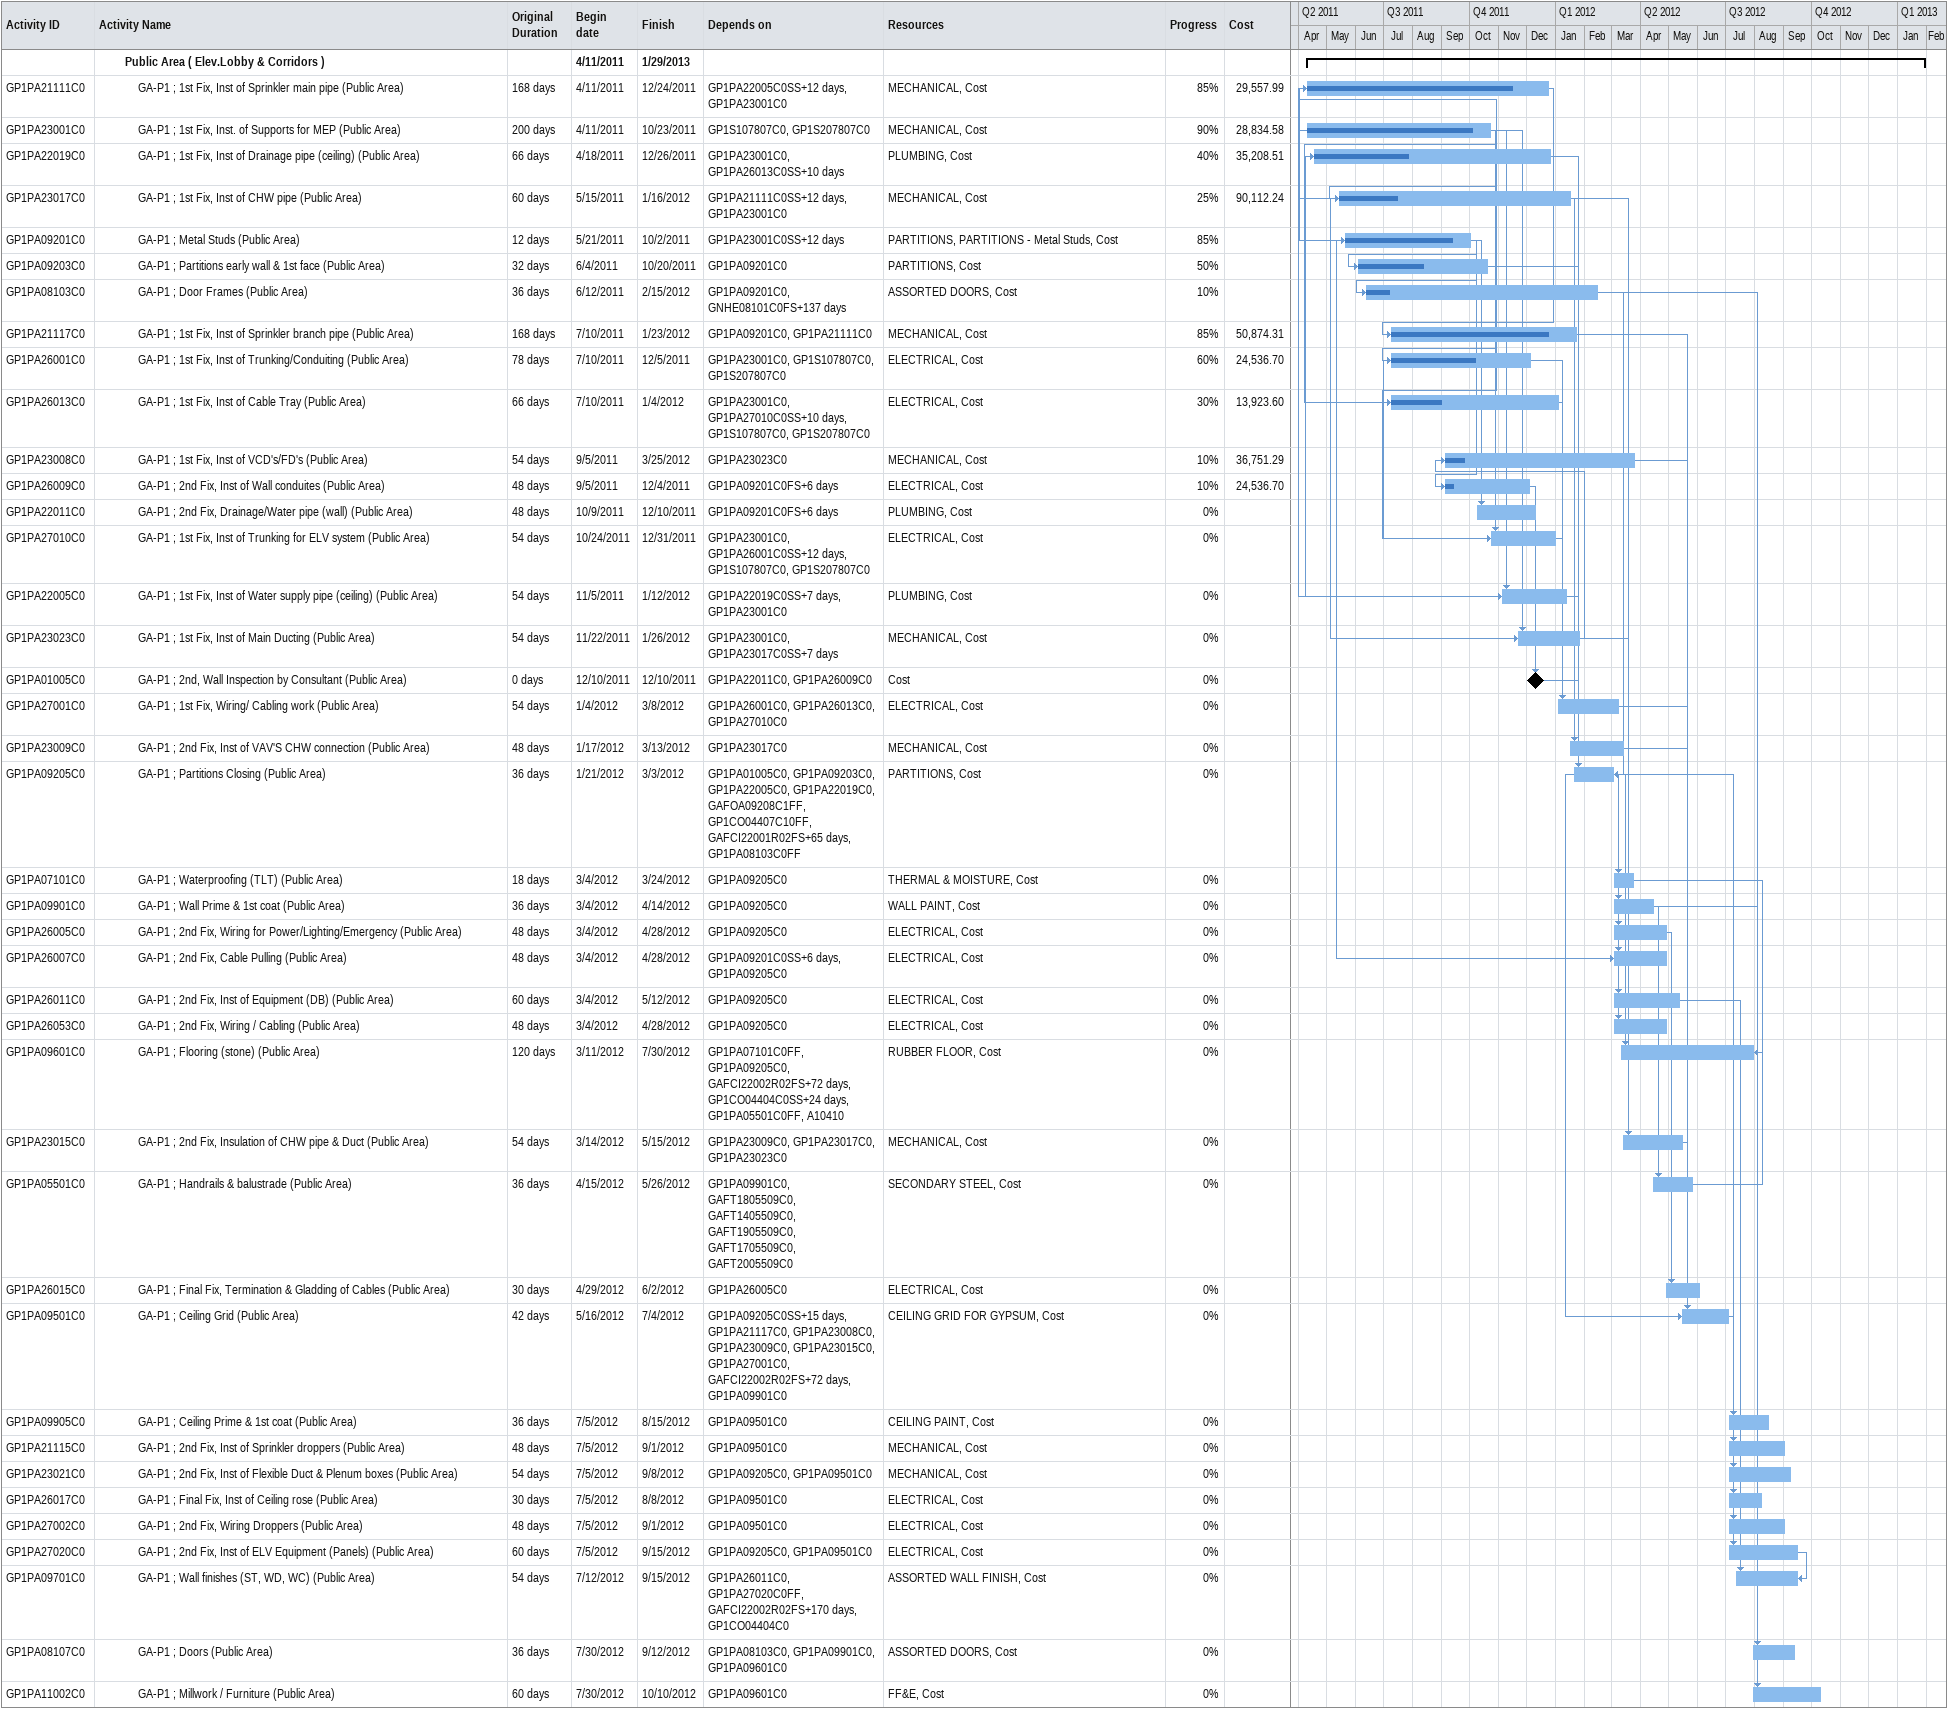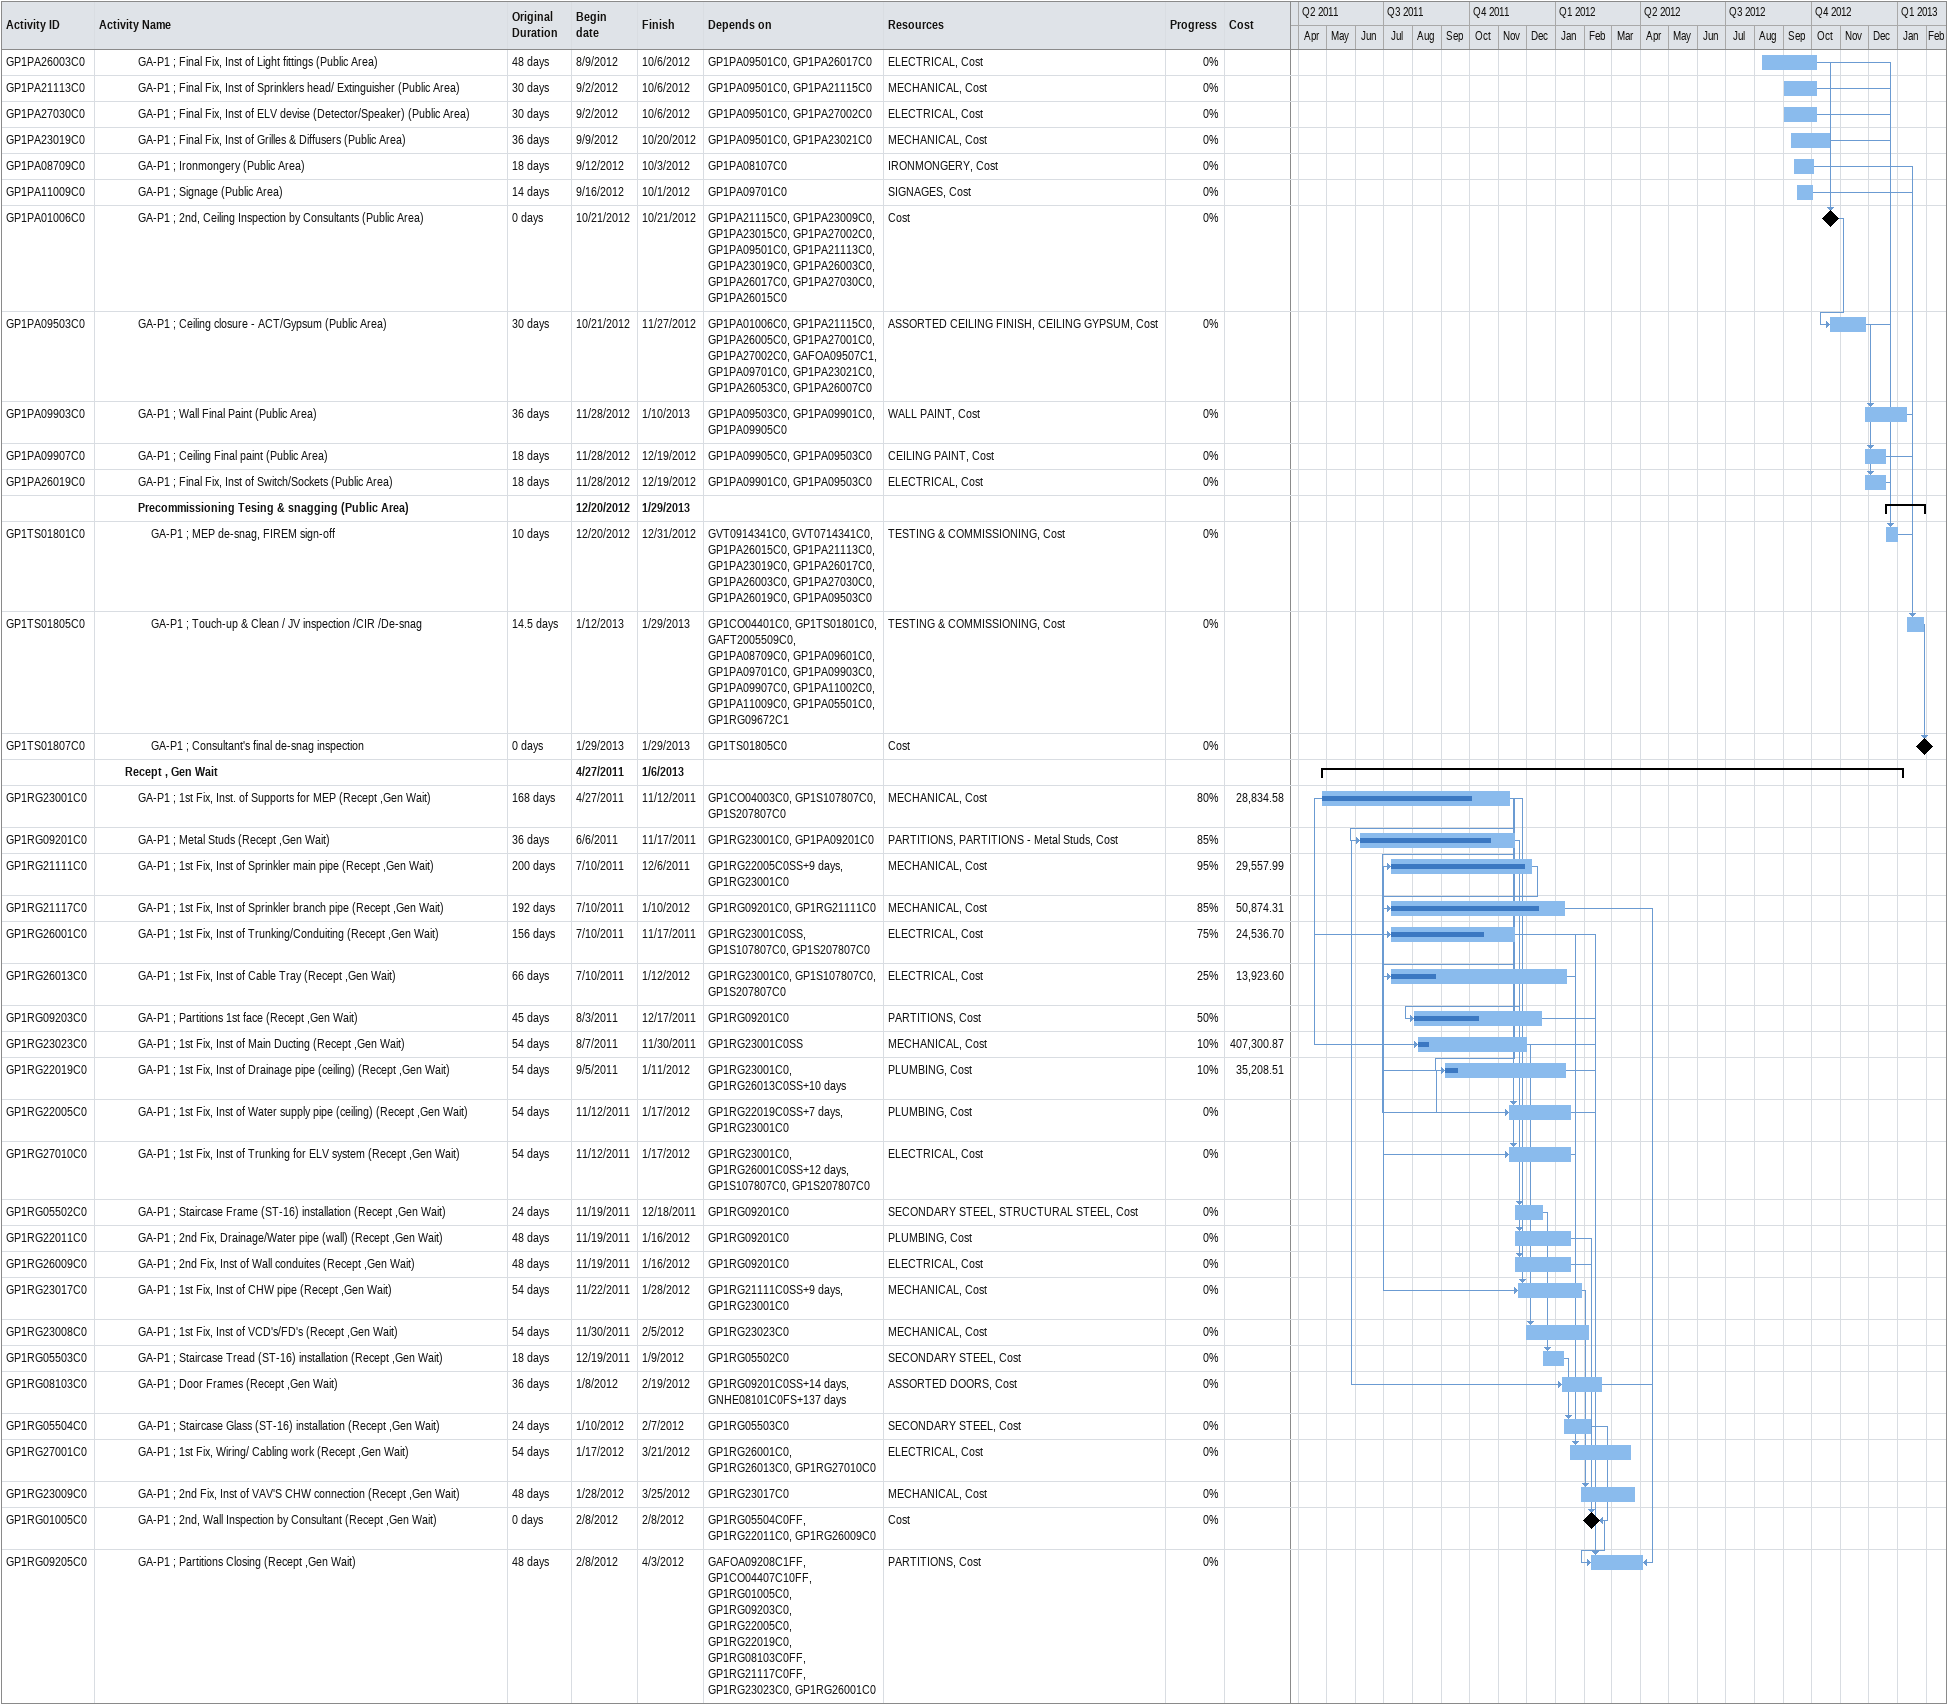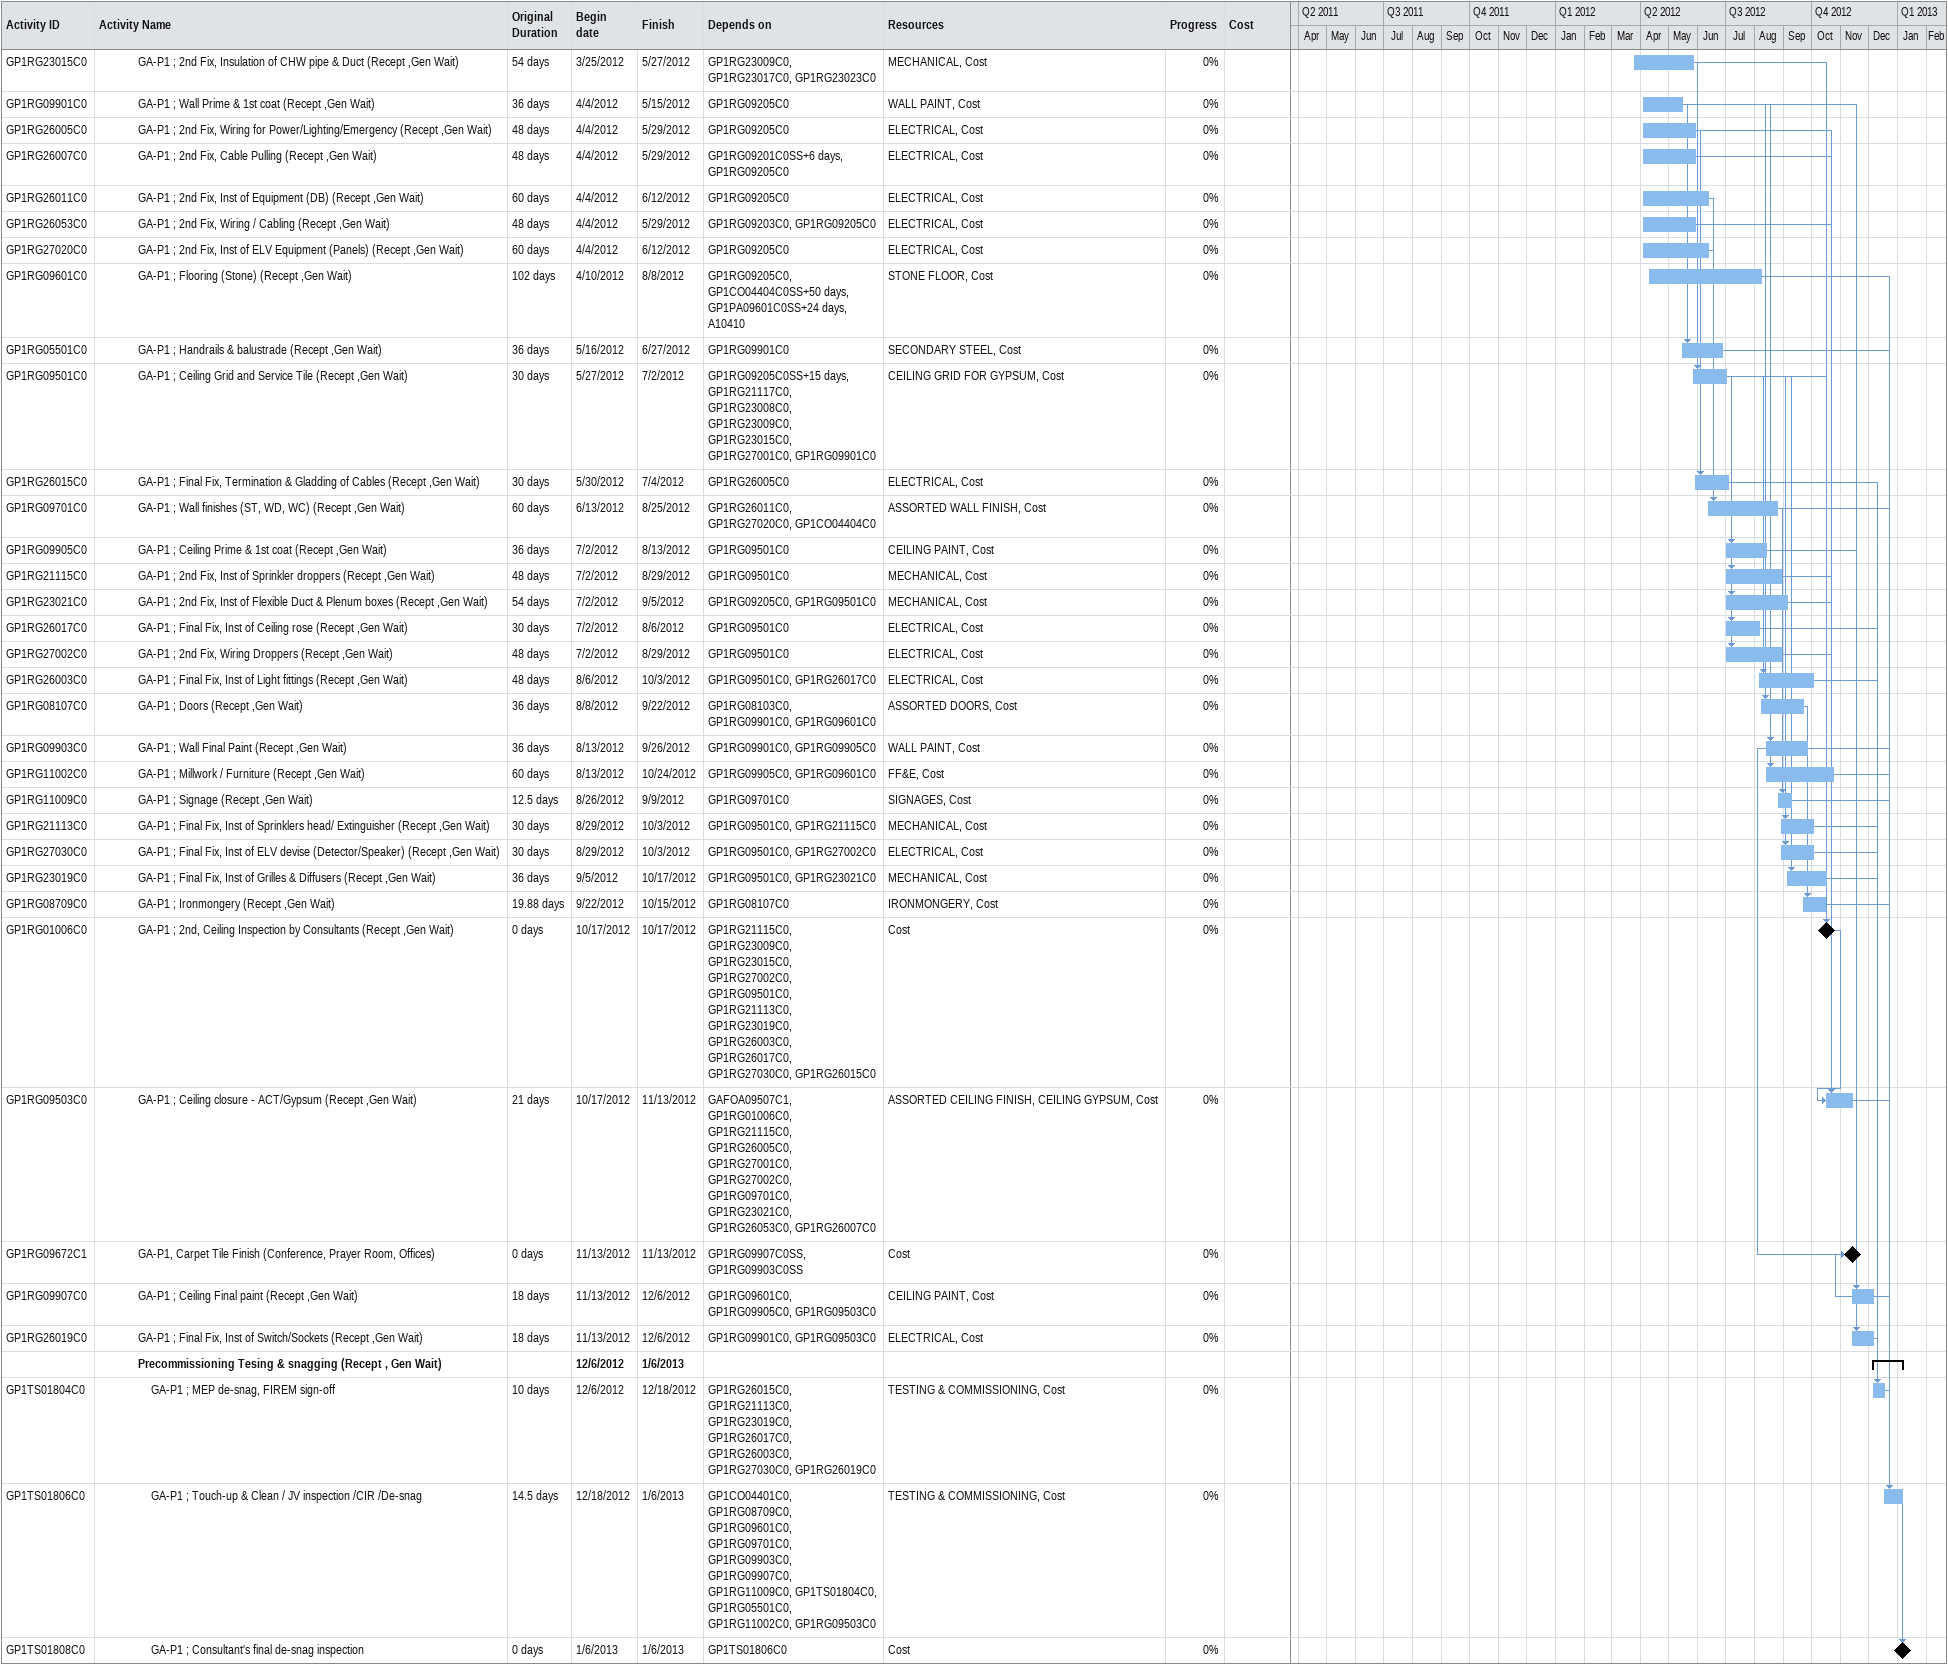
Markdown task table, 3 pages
| ID | Level | Task | Original duration | Start | Finish | Predecessors | Resources | % complete | Cost |
|---|---|---|---|---|---|---|---|---|---|
|  | 3 | **Public Area ( Elev.Lobby & Corridors )** |  | 2011-04-11 | 2013-01-29 |  |  |  |  |
| GP1PA21111C0 | 4 | GA-P1 ; 1st Fix, Inst of Sprinkler main pipe (Public Area) | 168d | 2011-04-11 | 2011-12-24 | GP1PA22005C0SS+12d, GP1PA23001C0 | MECHANICAL, Cost | 85 | 29557.99 |
| GP1PA23001C0 | 4 | GA-P1 ; 1st Fix, Inst. of Supports for MEP (Public Area) | 200d | 2011-04-11 | 2011-10-23 | GP1S107807C0, GP1S207807C0 | MECHANICAL, Cost | 90 | 28834.58 |
| GP1PA22019C0 | 4 | GA-P1 ; 1st Fix, Inst of Drainage pipe (ceiling) (Public Area) | 66d | 2011-04-18 | 2011-12-26 | GP1PA23001C0, GP1PA26013C0SS+10d | PLUMBING, Cost | 40 | 35208.51 |
| GP1PA23017C0 | 4 | GA-P1 ; 1st Fix, Inst of CHW pipe (Public Area) | 60d | 2011-05-15 | 2012-01-16 | GP1PA21111C0SS+12d, GP1PA23001C0 | MECHANICAL, Cost | 25 | 90112.24 |
| GP1PA09201C0 | 4 | GA-P1 ; Metal Studs (Public Area) | 12d | 2011-05-21 | 2011-10-02 | GP1PA23001C0SS+12d | PARTITIONS, PARTITIONS - Metal Studs, Cost | 85 |  |
| GP1PA09203C0 | 4 | GA-P1 ; Partitions early wall & 1st face (Public Area) | 32d | 2011-06-04 | 2011-10-20 | GP1PA09201C0 | PARTITIONS, Cost | 50 |  |
| GP1PA08103C0 | 4 | GA-P1 ; Door Frames (Public Area) | 36d | 2011-06-12 | 2012-02-15 | GP1PA09201C0, GNHE08101C0FS+137d | ASSORTED DOORS, Cost | 10 |  |
| GP1PA21117C0 | 4 | GA-P1 ; 1st Fix, Inst of Sprinkler branch pipe (Public Area) | 168d | 2011-07-10 | 2012-01-23 | GP1PA09201C0, GP1PA21111C0 | MECHANICAL, Cost | 85 | 50874.31 |
| GP1PA26001C0 | 4 | GA-P1 ; 1st Fix, Inst of Trunking/Conduiting (Public Area) | 78d | 2011-07-10 | 2011-12-05 | GP1PA23001C0, GP1S107807C0, GP1S207807C0 | ELECTRICAL, Cost | 60 | 24536.70 |
| GP1PA26013C0 | 4 | GA-P1 ; 1st Fix, Inst of Cable Tray (Public Area) | 66d | 2011-07-10 | 2012-01-04 | GP1PA23001C0, GP1PA27010C0SS+10d, GP1S107807C0, GP1S207807C0 | ELECTRICAL, Cost | 30 | 13923.60 |
| GP1PA23008C0 | 4 | GA-P1 ; 1st Fix, Inst of VCD's/FD's (Public Area) | 54d | 2011-09-05 | 2012-03-25 | GP1PA23023C0 | MECHANICAL, Cost | 10 | 36751.29 |
| GP1PA26009C0 | 4 | GA-P1 ; 2nd Fix, Inst of Wall conduites (Public Area) | 48d | 2011-09-05 | 2011-12-04 | GP1PA09201C0FS+6d | ELECTRICAL, Cost | 10 | 24536.70 |
| GP1PA22011C0 | 4 | GA-P1 ; 2nd Fix, Drainage/Water pipe (wall) (Public Area) | 48d | 2011-10-09 | 2011-12-10 | GP1PA09201C0FS+6d | PLUMBING, Cost | 0 |  |
| GP1PA27010C0 | 4 | GA-P1 ; 1st Fix, Inst of Trunking for ELV system (Public Area) | 54d | 2011-10-24 | 2011-12-31 | GP1PA23001C0, GP1PA26001C0SS+12d, GP1S107807C0, GP1S207807C0 | ELECTRICAL, Cost | 0 |  |
| GP1PA22005C0 | 4 | GA-P1 ; 1st Fix, Inst of Water supply pipe (ceiling) (Public Area) | 54d | 2011-11-05 | 2012-01-12 | GP1PA22019C0SS+7d, GP1PA23001C0 | PLUMBING, Cost | 0 |  |
| GP1PA23023C0 | 4 | GA-P1 ; 1st Fix, Inst of Main Ducting (Public Area) | 54d | 2011-11-22 | 2012-01-26 | GP1PA23001C0, GP1PA23017C0SS+7d | MECHANICAL, Cost | 0 |  |
| GP1PA01005C0 | 4 | GA-P1 ; 2nd, Wall Inspection by Consultant (Public Area) | 0d | 2011-12-10 | 2011-12-10 | GP1PA22011C0, GP1PA26009C0 | Cost | 0 |  |
| GP1PA27001C0 | 4 | GA-P1 ; 1st Fix, Wiring/ Cabling work (Public Area) | 54d | 2012-01-04 | 2012-03-08 | GP1PA26001C0, GP1PA26013C0, GP1PA27010C0 | ELECTRICAL, Cost | 0 |  |
| GP1PA23009C0 | 4 | GA-P1 ; 2nd Fix, Inst of VAV'S CHW connection (Public Area) | 48d | 2012-01-17 | 2012-03-13 | GP1PA23017C0 | MECHANICAL, Cost | 0 |  |
| GP1PA09205C0 | 4 | GA-P1 ; Partitions Closing (Public Area) | 36d | 2012-01-21 | 2012-03-03 | GP1PA01005C0, GP1PA09203C0, GP1PA22005C0, GP1PA22019C0, GAFOA09208C1FF, GP1CO04407C10FF, GAFCI22001R02FS+65d, GP1PA08103C0FF | PARTITIONS, Cost | 0 |  |
| GP1PA07101C0 | 4 | GA-P1 ; Waterproofing (TLT) (Public Area) | 18d | 2012-03-04 | 2012-03-24 | GP1PA09205C0 | THERMAL & MOISTURE, Cost | 0 |  |
| GP1PA09901C0 | 4 | GA-P1 ; Wall Prime & 1st coat (Public Area) | 36d | 2012-03-04 | 2012-04-14 | GP1PA09205C0 | WALL PAINT, Cost | 0 |  |
| GP1PA26005C0 | 4 | GA-P1 ; 2nd Fix, Wiring for Power/Lighting/Emergency (Public Area) | 48d | 2012-03-04 | 2012-04-28 | GP1PA09205C0 | ELECTRICAL, Cost | 0 |  |
| GP1PA26007C0 | 4 | GA-P1 ; 2nd Fix, Cable Pulling (Public Area) | 48d | 2012-03-04 | 2012-04-28 | GP1PA09201C0SS+6d, GP1PA09205C0 | ELECTRICAL, Cost | 0 |  |
| GP1PA26011C0 | 4 | GA-P1 ; 2nd Fix, Inst of Equipment (DB) (Public Area) | 60d | 2012-03-04 | 2012-05-12 | GP1PA09205C0 | ELECTRICAL, Cost | 0 |  |
| GP1PA26053C0 | 4 | GA-P1 ; 2nd Fix, Wiring / Cabling (Public Area) | 48d | 2012-03-04 | 2012-04-28 | GP1PA09205C0 | ELECTRICAL, Cost | 0 |  |
| GP1PA09601C0 | 4 | GA-P1 ; Flooring (stone) (Public Area) | 120d | 2012-03-11 | 2012-07-30 | GP1PA07101C0FF, GP1PA09205C0, GAFCI22002R02FS+72d, GP1CO04404C0SS+24d, GP1PA05501C0FF, A10410 | RUBBER FLOOR, Cost | 0 |  |
| GP1PA23015C0 | 4 | GA-P1 ; 2nd Fix, Insulation of CHW pipe & Duct (Public Area) | 54d | 2012-03-14 | 2012-05-15 | GP1PA23009C0, GP1PA23017C0, GP1PA23023C0 | MECHANICAL, Cost | 0 |  |
| GP1PA05501C0 | 4 | GA-P1 ; Handrails & balustrade (Public Area) | 36d | 2012-04-15 | 2012-05-26 | GP1PA09901C0, GAFT1805509C0, GAFT1405509C0, GAFT1905509C0, GAFT1705509C0, GAFT2005509C0 | SECONDARY STEEL, Cost | 0 |  |
| GP1PA26015C0 | 4 | GA-P1 ; Final Fix, Termination & Gladding of Cables (Public Area) | 30d | 2012-04-29 | 2012-06-02 | GP1PA26005C0 | ELECTRICAL, Cost | 0 |  |
| GP1PA09501C0 | 4 | GA-P1 ; Ceiling Grid (Public Area) | 42d | 2012-05-16 | 2012-07-04 | GP1PA09205C0SS+15d, GP1PA21117C0, GP1PA23008C0, GP1PA23009C0, GP1PA23015C0, GP1PA27001C0, GAFCI22002R02FS+72d, GP1PA09901C0 | CEILING GRID FOR GYPSUM, Cost | 0 |  |
| GP1PA09905C0 | 4 | GA-P1 ; Ceiling Prime & 1st coat (Public Area) | 36d | 2012-07-05 | 2012-08-15 | GP1PA09501C0 | CEILING PAINT, Cost | 0 |  |
| GP1PA21115C0 | 4 | GA-P1 ; 2nd Fix, Inst of Sprinkler droppers (Public Area) | 48d | 2012-07-05 | 2012-09-01 | GP1PA09501C0 | MECHANICAL, Cost | 0 |  |
| GP1PA23021C0 | 4 | GA-P1 ; 2nd Fix, Inst of Flexible Duct & Plenum boxes (Public Area) | 54d | 2012-07-05 | 2012-09-08 | GP1PA09205C0, GP1PA09501C0 | MECHANICAL, Cost | 0 |  |
| GP1PA26017C0 | 4 | GA-P1 ; Final Fix, Inst of Ceiling rose (Public Area) | 30d | 2012-07-05 | 2012-08-08 | GP1PA09501C0 | ELECTRICAL, Cost | 0 |  |
| GP1PA27002C0 | 4 | GA-P1 ; 2nd Fix, Wiring Droppers (Public Area) | 48d | 2012-07-05 | 2012-09-01 | GP1PA09501C0 | ELECTRICAL, Cost | 0 |  |
| GP1PA27020C0 | 4 | GA-P1 ; 2nd Fix, Inst of ELV Equipment (Panels) (Public Area) | 60d | 2012-07-05 | 2012-09-15 | GP1PA09205C0, GP1PA09501C0 | ELECTRICAL, Cost | 0 |  |
| GP1PA09701C0 | 4 | GA-P1 ; Wall finishes (ST, WD, WC) (Public Area) | 54d | 2012-07-12 | 2012-09-15 | GP1PA26011C0, GP1PA27020C0FF, GAFCI22002R02FS+170d, GP1CO04404C0 | ASSORTED WALL FINISH, Cost | 0 |  |
| GP1PA08107C0 | 4 | GA-P1 ; Doors (Public Area) | 36d | 2012-07-30 | 2012-09-12 | GP1PA08103C0, GP1PA09901C0, GP1PA09601C0 | ASSORTED DOORS, Cost | 0 |  |
| GP1PA11002C0 | 4 | GA-P1 ; Millwork / Furniture (Public Area) | 60d | 2012-07-30 | 2012-10-10 | GP1PA09601C0 | FF&E, Cost | 0 |  |
| GP1PA26003C0 | 4 | GA-P1 ; Final Fix, Inst of Light fittings (Public Area) | 48d | 2012-08-09 | 2012-10-06 | GP1PA09501C0, GP1PA26017C0 | ELECTRICAL, Cost | 0 |  |
| GP1PA21113C0 | 4 | GA-P1 ; Final Fix, Inst of Sprinklers head/ Extinguisher (Public Area) | 30d | 2012-09-02 | 2012-10-06 | GP1PA09501C0, GP1PA21115C0 | MECHANICAL, Cost | 0 |  |
| GP1PA27030C0 | 4 | GA-P1 ; Final Fix, Inst of ELV devise (Detector/Speaker) (Public Area) | 30d | 2012-09-02 | 2012-10-06 | GP1PA09501C0, GP1PA27002C0 | ELECTRICAL, Cost | 0 |  |
| GP1PA23019C0 | 4 | GA-P1 ; Final Fix, Inst of Grilles & Diffusers (Public Area) | 36d | 2012-09-09 | 2012-10-20 | GP1PA09501C0, GP1PA23021C0 | MECHANICAL, Cost | 0 |  |
| GP1PA08709C0 | 4 | GA-P1 ; Ironmongery (Public Area) | 18d | 2012-09-12 | 2012-10-03 | GP1PA08107C0 | IRONMONGERY, Cost | 0 |  |
| GP1PA11009C0 | 4 | GA-P1 ; Signage (Public Area) | 14d | 2012-09-16 | 2012-10-01 | GP1PA09701C0 | SIGNAGES, Cost | 0 |  |
| GP1PA01006C0 | 4 | GA-P1 ; 2nd, Ceiling Inspection by Consultants (Public Area) | 0d | 2012-10-21 | 2012-10-21 | GP1PA21115C0, GP1PA23009C0, GP1PA23015C0, GP1PA27002C0, GP1PA09501C0, GP1PA21113C0, GP1PA23019C0, GP1PA26003C0, GP1PA26017C0, GP1PA27030C0, GP1PA26015C0 | Cost | 0 |  |
| GP1PA09503C0 | 4 | GA-P1 ; Ceiling closure - ACT/Gypsum (Public Area) | 30d | 2012-10-21 | 2012-11-27 | GP1PA01006C0, GP1PA21115C0, GP1PA26005C0, GP1PA27001C0, GP1PA27002C0, GAFOA09507C1, GP1PA09701C0, GP1PA23021C0, GP1PA26053C0, GP1PA26007C0 | ASSORTED CEILING FINISH, CEILING GYPSUM, Cost | 0 |  |
| GP1PA09903C0 | 4 | GA-P1 ; Wall Final Paint (Public Area) | 36d | 2012-11-28 | 2013-01-10 | GP1PA09503C0, GP1PA09901C0, GP1PA09905C0 | WALL PAINT, Cost | 0 |  |
| GP1PA09907C0 | 4 | GA-P1 ; Ceiling Final paint (Public Area) | 18d | 2012-11-28 | 2012-12-19 | GP1PA09905C0, GP1PA09503C0 | CEILING PAINT, Cost | 0 |  |
| GP1PA26019C0 | 4 | GA-P1 ; Final Fix, Inst of Switch/Sockets (Public Area) | 18d | 2012-11-28 | 2012-12-19 | GP1PA09901C0, GP1PA09503C0 | ELECTRICAL, Cost | 0 |  |
|  | 4 | **Precommissioning Tesing & snagging (Public Area)** |  | 2012-12-20 | 2013-01-29 |  |  |  |  |
| GP1TS01801C0 | 5 | GA-P1 ; MEP de-snag, FIREM sign-off | 10d | 2012-12-20 | 2012-12-31 | GVT0914341C0, GVT0714341C0, GP1PA26015C0, GP1PA21113C0, GP1PA23019C0, GP1PA26017C0, GP1PA26003C0, GP1PA27030C0, GP1PA26019C0, GP1PA09503C0 | TESTING & COMMISSIONING, Cost | 0 |  |
| GP1TS01805C0 | 5 | GA-P1 ; Touch-up & Clean / JV inspection /CIR /De-snag | 14.5d | 2013-01-12 | 2013-01-29 | GP1CO04401C0, GP1TS01801C0, GAFT2005509C0, GP1PA08709C0, GP1PA09601C0, GP1PA09701C0, GP1PA09903C0, GP1PA09907C0, GP1PA11002C0, GP1PA11009C0, GP1PA05501C0, GP1RG09672C1 | TESTING & COMMISSIONING, Cost | 0 |  |
| GP1TS01807C0 | 5 | GA-P1 ; Consultant's final de-snag inspection | 0d | 2013-01-29 | 2013-01-29 | GP1TS01805C0 | Cost | 0 |  |
|  | 3 | **Recept , Gen Wait** |  | 2011-04-27 | 2013-01-06 |  |  |  |  |
| GP1RG23001C0 | 4 | GA-P1 ; 1st Fix, Inst. of Supports for MEP (Recept ,Gen Wait) | 168d | 2011-04-27 | 2011-11-12 | GP1CO04003C0, GP1S107807C0, GP1S207807C0 | MECHANICAL, Cost | 80 | 28834.58 |
| GP1RG09201C0 | 4 | GA-P1 ; Metal Studs (Recept ,Gen Wait) | 36d | 2011-06-06 | 2011-11-17 | GP1RG23001C0, GP1PA09201C0 | PARTITIONS, PARTITIONS - Metal Studs, Cost | 85 |  |
| GP1RG21111C0 | 4 | GA-P1 ; 1st Fix, Inst of Sprinkler main pipe (Recept ,Gen Wait) | 200d | 2011-07-10 | 2011-12-06 | GP1RG22005C0SS+9d, GP1RG23001C0 | MECHANICAL, Cost | 95 | 29557.99 |
| GP1RG21117C0 | 4 | GA-P1 ; 1st Fix, Inst of Sprinkler branch pipe (Recept ,Gen Wait) | 192d | 2011-07-10 | 2012-01-10 | GP1RG09201C0, GP1RG21111C0 | MECHANICAL, Cost | 85 | 50874.31 |
| GP1RG26001C0 | 4 | GA-P1 ; 1st Fix, Inst of Trunking/Conduiting (Recept ,Gen Wait) | 156d | 2011-07-10 | 2011-11-17 | GP1RG23001C0SS, GP1S107807C0, GP1S207807C0 | ELECTRICAL, Cost | 75 | 24536.70 |
| GP1RG26013C0 | 4 | GA-P1 ; 1st Fix, Inst of Cable Tray (Recept ,Gen Wait) | 66d | 2011-07-10 | 2012-01-12 | GP1RG23001C0, GP1S107807C0, GP1S207807C0 | ELECTRICAL, Cost | 25 | 13923.60 |
| GP1RG09203C0 | 4 | GA-P1 ; Partitions 1st face (Recept ,Gen Wait) | 45d | 2011-08-03 | 2011-12-17 | GP1RG09201C0 | PARTITIONS, Cost | 50 |  |
| GP1RG23023C0 | 4 | GA-P1 ; 1st Fix, Inst of Main Ducting (Recept ,Gen Wait) | 54d | 2011-08-07 | 2011-11-30 | GP1RG23001C0SS | MECHANICAL, Cost | 10 | 407300.87 |
| GP1RG22019C0 | 4 | GA-P1 ; 1st Fix, Inst of Drainage pipe (ceiling) (Recept ,Gen Wait) | 54d | 2011-09-05 | 2012-01-11 | GP1RG23001C0, GP1RG26013C0SS+10d | PLUMBING, Cost | 10 | 35208.51 |
| GP1RG22005C0 | 4 | GA-P1 ; 1st Fix, Inst of Water supply pipe (ceiling) (Recept ,Gen Wait) | 54d | 2011-11-12 | 2012-01-17 | GP1RG22019C0SS+7d, GP1RG23001C0 | PLUMBING, Cost | 0 |  |
| GP1RG27010C0 | 4 | GA-P1 ; 1st Fix, Inst of Trunking for ELV system (Recept ,Gen Wait) | 54d | 2011-11-12 | 2012-01-17 | GP1RG23001C0, GP1RG26001C0SS+12d, GP1S107807C0, GP1S207807C0 | ELECTRICAL, Cost | 0 |  |
| GP1RG05502C0 | 4 | GA-P1 ; Staircase Frame (ST-16) installation (Recept ,Gen Wait) | 24d | 2011-11-19 | 2011-12-18 | GP1RG09201C0 | SECONDARY STEEL, STRUCTURAL STEEL, Cost | 0 |  |
| GP1RG22011C0 | 4 | GA-P1 ; 2nd Fix, Drainage/Water pipe (wall) (Recept ,Gen Wait) | 48d | 2011-11-19 | 2012-01-16 | GP1RG09201C0 | PLUMBING, Cost | 0 |  |
| GP1RG26009C0 | 4 | GA-P1 ; 2nd Fix, Inst of Wall conduites (Recept ,Gen Wait) | 48d | 2011-11-19 | 2012-01-16 | GP1RG09201C0 | ELECTRICAL, Cost | 0 |  |
| GP1RG23017C0 | 4 | GA-P1 ; 1st Fix, Inst of CHW pipe (Recept ,Gen Wait) | 54d | 2011-11-22 | 2012-01-28 | GP1RG21111C0SS+9d, GP1RG23001C0 | MECHANICAL, Cost | 0 |  |
| GP1RG23008C0 | 4 | GA-P1 ; 1st Fix, Inst of VCD's/FD's (Recept ,Gen Wait) | 54d | 2011-11-30 | 2012-02-05 | GP1RG23023C0 | MECHANICAL, Cost | 0 |  |
| GP1RG05503C0 | 4 | GA-P1 ; Staircase Tread (ST-16) installation (Recept ,Gen Wait) | 18d | 2011-12-19 | 2012-01-09 | GP1RG05502C0 | SECONDARY STEEL, Cost | 0 |  |
| GP1RG08103C0 | 4 | GA-P1 ; Door Frames (Recept ,Gen Wait) | 36d | 2012-01-08 | 2012-02-19 | GP1RG09201C0SS+14d, GNHE08101C0FS+137d | ASSORTED DOORS, Cost | 0 |  |
| GP1RG05504C0 | 4 | GA-P1 ; Staircase Glass (ST-16) installation (Recept ,Gen Wait) | 24d | 2012-01-10 | 2012-02-07 | GP1RG05503C0 | SECONDARY STEEL, Cost | 0 |  |
| GP1RG27001C0 | 4 | GA-P1 ; 1st Fix, Wiring/ Cabling work (Recept ,Gen Wait) | 54d | 2012-01-17 | 2012-03-21 | GP1RG26001C0, GP1RG26013C0, GP1RG27010C0 | ELECTRICAL, Cost | 0 |  |
| GP1RG23009C0 | 4 | GA-P1 ; 2nd Fix, Inst of VAV'S CHW connection (Recept ,Gen Wait) | 48d | 2012-01-28 | 2012-03-25 | GP1RG23017C0 | MECHANICAL, Cost | 0 |  |
| GP1RG01005C0 | 4 | GA-P1 ; 2nd, Wall Inspection by Consultant (Recept ,Gen Wait) | 0d | 2012-02-08 | 2012-02-08 | GP1RG05504C0FF, GP1RG22011C0, GP1RG26009C0 | Cost | 0 |  |
| GP1RG09205C0 | 4 | GA-P1 ; Partitions Closing (Recept ,Gen Wait) | 48d | 2012-02-08 | 2012-04-03 | GAFOA09208C1FF, GP1CO04407C10FF, GP1RG01005C0, GP1RG09203C0, GP1RG22005C0, GP1RG22019C0, GP1RG08103C0FF, GP1RG21117C0FF, GP1RG23023C0, GP1RG26001C0 | PARTITIONS, Cost | 0 |  |
| GP1RG23015C0 | 4 | GA-P1 ; 2nd Fix, Insulation of CHW pipe & Duct (Recept ,Gen Wait) | 54d | 2012-03-25 | 2012-05-27 | GP1RG23009C0, GP1RG23017C0, GP1RG23023C0 | MECHANICAL, Cost | 0 |  |
| GP1RG09901C0 | 4 | GA-P1 ; Wall Prime & 1st coat (Recept ,Gen Wait) | 36d | 2012-04-04 | 2012-05-15 | GP1RG09205C0 | WALL PAINT, Cost | 0 |  |
| GP1RG26005C0 | 4 | GA-P1 ; 2nd Fix, Wiring for Power/Lighting/Emergency (Recept ,Gen Wait) | 48d | 2012-04-04 | 2012-05-29 | GP1RG09205C0 | ELECTRICAL, Cost | 0 |  |
| GP1RG26007C0 | 4 | GA-P1 ; 2nd Fix, Cable Pulling (Recept ,Gen Wait) | 48d | 2012-04-04 | 2012-05-29 | GP1RG09201C0SS+6d, GP1RG09205C0 | ELECTRICAL, Cost | 0 |  |
| GP1RG26011C0 | 4 | GA-P1 ; 2nd Fix, Inst of Equipment (DB) (Recept ,Gen Wait) | 60d | 2012-04-04 | 2012-06-12 | GP1RG09205C0 | ELECTRICAL, Cost | 0 |  |
| GP1RG26053C0 | 4 | GA-P1 ; 2nd Fix, Wiring / Cabling (Recept ,Gen Wait) | 48d | 2012-04-04 | 2012-05-29 | GP1RG09203C0, GP1RG09205C0 | ELECTRICAL, Cost | 0 |  |
| GP1RG27020C0 | 4 | GA-P1 ; 2nd Fix, Inst of ELV Equipment (Panels) (Recept ,Gen Wait) | 60d | 2012-04-04 | 2012-06-12 | GP1RG09205C0 | ELECTRICAL, Cost | 0 |  |
| GP1RG09601C0 | 4 | GA-P1 ; Flooring (Stone) (Recept ,Gen Wait) | 102d | 2012-04-10 | 2012-08-08 | GP1RG09205C0, GP1CO04404C0SS+50d, GP1PA09601C0SS+24d, A10410 | STONE FLOOR, Cost | 0 |  |
| GP1RG05501C0 | 4 | GA-P1 ; Handrails & balustrade (Recept ,Gen Wait) | 36d | 2012-05-16 | 2012-06-27 | GP1RG09901C0 | SECONDARY STEEL, Cost | 0 |  |
| GP1RG09501C0 | 4 | GA-P1 ; Ceiling Grid and Service Tile (Recept ,Gen Wait) | 30d | 2012-05-27 | 2012-07-02 | GP1RG09205C0SS+15d, GP1RG21117C0, GP1RG23008C0, GP1RG23009C0, GP1RG23015C0, GP1RG27001C0, GP1RG09901C0 | CEILING GRID FOR GYPSUM, Cost | 0 |  |
| GP1RG26015C0 | 4 | GA-P1 ; Final Fix, Termination & Gladding of Cables (Recept ,Gen Wait) | 30d | 2012-05-30 | 2012-07-04 | GP1RG26005C0 | ELECTRICAL, Cost | 0 |  |
| GP1RG09701C0 | 4 | GA-P1 ; Wall finishes (ST, WD, WC) (Recept ,Gen Wait) | 60d | 2012-06-13 | 2012-08-25 | GP1RG26011C0, GP1RG27020C0, GP1CO04404C0 | ASSORTED WALL FINISH, Cost | 0 |  |
| GP1RG09905C0 | 4 | GA-P1 ; Ceiling Prime & 1st coat (Recept ,Gen Wait) | 36d | 2012-07-02 | 2012-08-13 | GP1RG09501C0 | CEILING PAINT, Cost | 0 |  |
| GP1RG21115C0 | 4 | GA-P1 ; 2nd Fix, Inst of Sprinkler droppers (Recept ,Gen Wait) | 48d | 2012-07-02 | 2012-08-29 | GP1RG09501C0 | MECHANICAL, Cost | 0 |  |
| GP1RG23021C0 | 4 | GA-P1 ; 2nd Fix, Inst of Flexible Duct & Plenum boxes (Recept ,Gen Wait) | 54d | 2012-07-02 | 2012-09-05 | GP1RG09205C0, GP1RG09501C0 | MECHANICAL, Cost | 0 |  |
| GP1RG26017C0 | 4 | GA-P1 ; Final Fix, Inst of Ceiling rose (Recept ,Gen Wait) | 30d | 2012-07-02 | 2012-08-06 | GP1RG09501C0 | ELECTRICAL, Cost | 0 |  |
| GP1RG27002C0 | 4 | GA-P1 ; 2nd Fix, Wiring Droppers (Recept ,Gen Wait) | 48d | 2012-07-02 | 2012-08-29 | GP1RG09501C0 | ELECTRICAL, Cost | 0 |  |
| GP1RG26003C0 | 4 | GA-P1 ; Final Fix, Inst of Light fittings (Recept ,Gen Wait) | 48d | 2012-08-06 | 2012-10-03 | GP1RG09501C0, GP1RG26017C0 | ELECTRICAL, Cost | 0 |  |
| GP1RG08107C0 | 4 | GA-P1 ; Doors (Recept ,Gen Wait) | 36d | 2012-08-08 | 2012-09-22 | GP1RG08103C0, GP1RG09901C0, GP1RG09601C0 | ASSORTED DOORS, Cost | 0 |  |
| GP1RG09903C0 | 4 | GA-P1 ; Wall Final Paint (Recept ,Gen Wait) | 36d | 2012-08-13 | 2012-09-26 | GP1RG09901C0, GP1RG09905C0 | WALL PAINT, Cost | 0 |  |
| GP1RG11002C0 | 4 | GA-P1 ; Millwork / Furniture (Recept ,Gen Wait) | 60d | 2012-08-13 | 2012-10-24 | GP1RG09905C0, GP1RG09601C0 | FF&E, Cost | 0 |  |
| GP1RG11009C0 | 4 | GA-P1 ; Signage (Recept ,Gen Wait) | 12.5d | 2012-08-26 | 2012-09-09 | GP1RG09701C0 | SIGNAGES, Cost | 0 |  |
| GP1RG21113C0 | 4 | GA-P1 ; Final Fix, Inst of Sprinklers head/ Extinguisher (Recept ,Gen Wait) | 30d | 2012-08-29 | 2012-10-03 | GP1RG09501C0, GP1RG21115C0 | MECHANICAL, Cost | 0 |  |
| GP1RG27030C0 | 4 | GA-P1 ; Final Fix, Inst of ELV devise (Detector/Speaker) (Recept ,Gen Wait) | 30d | 2012-08-29 | 2012-10-03 | GP1RG09501C0, GP1RG27002C0 | ELECTRICAL, Cost | 0 |  |
| GP1RG23019C0 | 4 | GA-P1 ; Final Fix, Inst of Grilles & Diffusers (Recept ,Gen Wait) | 36d | 2012-09-05 | 2012-10-17 | GP1RG09501C0, GP1RG23021C0 | MECHANICAL, Cost | 0 |  |
| GP1RG08709C0 | 4 | GA-P1 ; Ironmongery (Recept ,Gen Wait) | 19.88d | 2012-09-22 | 2012-10-15 | GP1RG08107C0 | IRONMONGERY, Cost | 0 |  |
| GP1RG01006C0 | 4 | GA-P1 ; 2nd, Ceiling Inspection by Consultants (Recept ,Gen Wait) | 0d | 2012-10-17 | 2012-10-17 | GP1RG21115C0, GP1RG23009C0, GP1RG23015C0, GP1RG27002C0, GP1RG09501C0, GP1RG21113C0, GP1RG23019C0, GP1RG26003C0, GP1RG26017C0, GP1RG27030C0, GP1RG26015C0 | Cost | 0 |  |
| GP1RG09503C0 | 4 | GA-P1 ; Ceiling closure - ACT/Gypsum (Recept ,Gen Wait) | 21d | 2012-10-17 | 2012-11-13 | GAFOA09507C1, GP1RG01006C0, GP1RG21115C0, GP1RG26005C0, GP1RG27001C0, GP1RG27002C0, GP1RG09701C0, GP1RG23021C0, GP1RG26053C0, GP1RG26007C0 | ASSORTED CEILING FINISH, CEILING GYPSUM, Cost | 0 |  |
| GP1RG09672C1 | 4 | GA-P1, Carpet Tile Finish (Conference, Prayer Room, Offices) | 0d | 2012-11-13 | 2012-11-13 | GP1RG09907C0SS, GP1RG09903C0SS | Cost | 0 |  |
| GP1RG09907C0 | 4 | GA-P1 ; Ceiling Final paint (Recept ,Gen Wait) | 18d | 2012-11-13 | 2012-12-06 | GP1RG09601C0, GP1RG09905C0, GP1RG09503C0 | CEILING PAINT, Cost | 0 |  |
| GP1RG26019C0 | 4 | GA-P1 ; Final Fix, Inst of Switch/Sockets (Recept ,Gen Wait) | 18d | 2012-11-13 | 2012-12-06 | GP1RG09901C0, GP1RG09503C0 | ELECTRICAL, Cost | 0 |  |
|  | 4 | **Precommissioning Tesing & snagging (Recept , Gen Wait)** |  | 2012-12-06 | 2013-01-06 |  |  |  |  |
| GP1TS01804C0 | 5 | GA-P1 ; MEP de-snag, FIREM sign-off | 10d | 2012-12-06 | 2012-12-18 | GP1RG26015C0, GP1RG21113C0, GP1RG23019C0, GP1RG26017C0, GP1RG26003C0, GP1RG27030C0, GP1RG26019C0 | TESTING & COMMISSIONING, Cost | 0 |  |
| GP1TS01806C0 | 5 | GA-P1 ; Touch-up & Clean / JV inspection /CIR /De-snag | 14.5d | 2012-12-18 | 2013-01-06 | GP1CO04401C0, GP1RG08709C0, GP1RG09601C0, GP1RG09701C0, GP1RG09903C0, GP1RG09907C0, GP1RG11009C0, GP1TS01804C0, GP1RG05501C0, GP1RG11002C0, GP1RG09503C0 | TESTING & COMMISSIONING, Cost | 0 |  |
| GP1TS01808C0 | 5 | GA-P1 ; Consultant's final de-snag inspection | 0d | 2013-01-06 | 2013-01-06 | GP1TS01806C0 | Cost | 0 |  |
